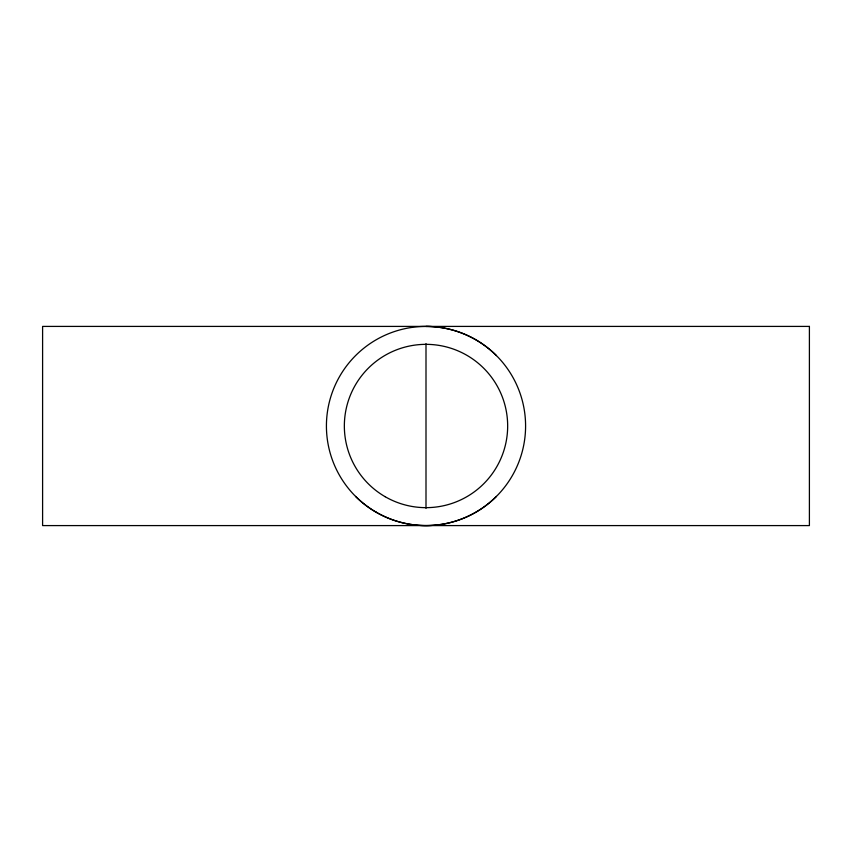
<?xml version="1.0" encoding="UTF-8"?>
<svg xmlns="http://www.w3.org/2000/svg" width="852" height="852" viewBox="0 0 852 852"><rect width="100%" height="100%" fill="white"/><g stroke="black" fill="none" stroke-linecap="round" stroke-linejoin="round"><path stroke-width="1.28" d="M426 343.675L426 508.325M496.418 496.418A99.578 99.578 0 0 1 355.593 496.418M426 326.433A99.578 99.578 0 0 1 496.418 355.603M809.4 326.412L42.6 326.412L42.6 525.588L809.4 525.588L809.4 326.412M376.211 512.244A99.588 99.588 0 0 0 525.588 426A99.588 99.588 0 0 0 376.211 339.756A99.588 99.588 0 0 0 376.211 512.244M385.168 496.716A81.664 81.664 0 0 0 507.664 426A81.664 81.664 0 0 0 385.168 355.284A81.664 81.664 0 0 0 385.168 496.716"/></g></svg>
